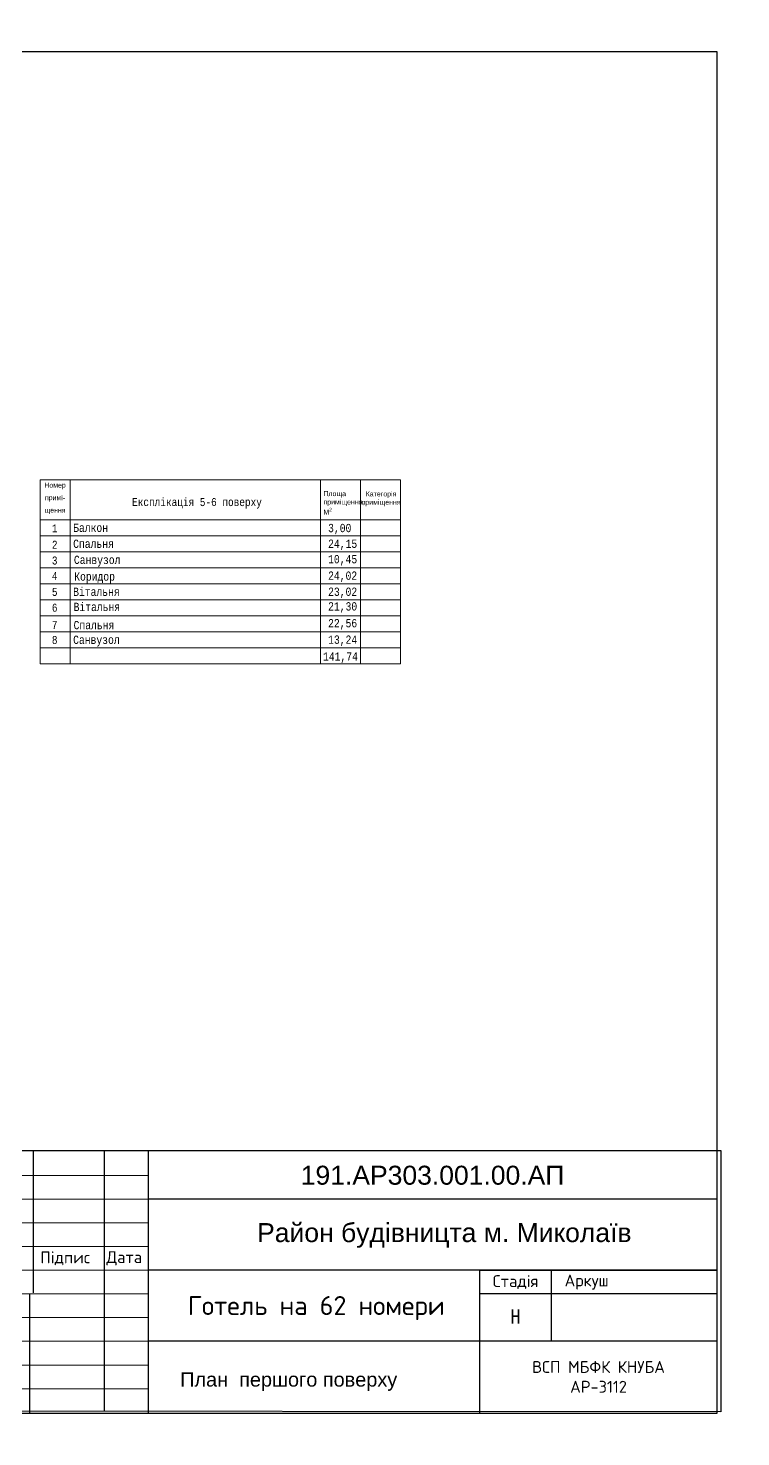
# Model space of a CAD drawing. Header units: millimetres. Extents: x -689206 to 4969298, y -1019800 to 703299.
# Drawn here: x 852369 to 897408, y -677850 to -588819 of the extents above; entities that cross this region are included whole.
import ezdxf

# ---------------------------------------------------------------- set-up
doc = ezdxf.new("R2010")
doc.units = ezdxf.units.MM
doc.layers.add('внешняярамка', color=7, linetype='Continuous', lineweight=5, plot=False)
for name, color, linetype, lineweight in [('РАЗМЕРЫ', 7, 'Continuous', 9), ('Таблиця Експлікації приміщень', 7, 'Continuous', 5), ('Штамп', 7, 'Continuous', 5)]:
    doc.layers.add(name, color=color, linetype=linetype, lineweight=lineweight)
doc.layers.add('четотам', color=7, linetype='Continuous')
doc.styles.get("Standard").update_dxf_attribs({"font": 'arial.ttf'})
doc.styles.add('Аннотативный', font='isocteur.ttf', dxfattribs={"width": 0.7, "height": 250})

msp = doc.modelspace()

# ---------------------------------------------------------------- linework, layer by layer
at = {"layer": 'внешняярамка', "lineweight": 5, "ltscale": 50, "const_width": 3}
msp.add_lwpolyline([(771507.8, -677848.6), (897406.5, -677848.6), (897406.5, -588820.3), (771507.8, -588820.3), (771507.8, -677848.6)], dxfattribs=at)
at = {"layer": 'Таблиця Експлікації приміщень'}
for p, q in [((855029.9, -617366.6), (853133.2, -617366.6)), ((853133.2, -617366.6), (853133.2, -619895.6)), ((855029.9, -619895.6), (855029.9, -617366.6)), ((855029.9, -617366.6), (870835.7, -617366.6)), ((870835.7, -617366.6), (870835.7, -619895.6)), ((870835.7, -617366.6), (873364.7, -617366.6)), ((873364.7, -619895.6), (873364.7, -617366.6)), ((873364.7, -617366.6), (875893.6, -617366.6)), ((875893.6, -617366.6), (875893.6, -619895.6)), ((853133.2, -619895.6), (855029.9, -619895.6)), ((853133.2, -619895.6), (875893.6, -619895.6)), ((853133.2, -619895.6), (853133.2, -620907.1)), ((870835.7, -619895.6), (855029.9, -619895.6)), ((855029.9, -619895.6), (855029.9, -620907.1)), ((870835.7, -619895.6), (873364.7, -619895.6)), ((870835.7, -619895.6), (870835.7, -620907.1)), ((875893.6, -619895.6), (873364.7, -619895.6)), ((873364.7, -619895.6), (873364.7, -620907.1)), ((875893.6, -620907.1), (875893.6, -619895.6)), ((853133.2, -620907.1), (875893.6, -620907.1)), ((853133.2, -620907.1), (853133.2, -621918.7)), ((855029.9, -620907.1), (855029.9, -621918.7)), ((870835.7, -620907.1), (870835.7, -621918.7)), ((873364.7, -620907.1), (873364.7, -621918.7)), ((875893.6, -621918.7), (875893.6, -620907.1)), ((853133.2, -621918.7), (875893.6, -621918.7)), ((853133.2, -621918.7), (853133.2, -622930.3)), ((855029.9, -621918.7), (855029.9, -622930.3)), ((870835.7, -621918.7), (870835.7, -622930.3)), ((873364.7, -621918.7), (873364.7, -622930.3)), ((875893.6, -622930.3), (875893.6, -621918.7)), ((853133.2, -622930.3), (875893.6, -622930.3)), ((853133.2, -622930.3), (853133.2, -623941.9)), ((855029.9, -622930.3), (855029.9, -623941.9)), ((870835.7, -622930.3), (870835.7, -623941.9)), ((873364.7, -622930.3), (873364.7, -623941.9)), ((875893.6, -628999.7), (875893.6, -622930.3)), ((853133.2, -623941.9), (875893.6, -623941.9)), ((853133.2, -623941.9), (853133.2, -624953.4)), ((855029.9, -623941.9), (855029.9, -624953.4)), ((870835.7, -623941.9), (870835.7, -624953.4)), ((873364.7, -623941.9), (873364.7, -624953.4)), ((853133.2, -624953.4), (875893.6, -624953.4)), ((853133.2, -624953.4), (853133.2, -625965)), ((855029.9, -624953.4), (855029.9, -625965)), ((870835.7, -624953.4), (870835.7, -625965)), ((873364.7, -624953.4), (873364.7, -625965)), ((853133.2, -625965), (875893.6, -625965)), ((853133.2, -625965), (853133.2, -626976.6)), ((855029.9, -625965), (855029.9, -626976.6)), ((870835.7, -625965), (870835.7, -626976.6)), ((873364.7, -625965), (873364.7, -626976.6)), ((853133.2, -626976.6), (875893.6, -626976.6)), ((853133.2, -626976.6), (853133.2, -627988.2)), ((855029.9, -626976.6), (855029.9, -627988.2)), ((870835.7, -626976.6), (870835.7, -627988.2)), ((873364.7, -626976.6), (873364.7, -627988.2)), ((853133.2, -627988.2), (875893.6, -627988.2)), ((853133.2, -627988.2), (853133.2, -628999.7)), ((855029.9, -627988.2), (855029.9, -628999.7)), ((870835.7, -627988.2), (870835.7, -628999.7)), ((873364.7, -627988.2), (873364.7, -628999.7)), ((853133.2, -628999.7), (875893.6, -628999.7))]:
    msp.add_line(p, q, dxfattribs=at)
at = {"layer": 'Штамп'}
for p, q in [((859943.1, -662822.5), (840462.2, -662822.5)), ((859943.1, -665819.6), (840462.2, -665819.6))]:
    msp.add_line(p, q, dxfattribs=at)
at = {"layer": 'Штамп', "lineweight": 30}
for points in [[(777503, -676349.8), (895907.7, -676349.8), (895907.7, -590319.1), (777503, -590319.1)], [(896135, -676274.1), (840689.6, -676233.5), (840689.6, -659749.7), (896135.1, -659749.7)]]:
    msp.add_lwpolyline(points, close=True, dxfattribs=at)
for points in [[(852677.8, -659749.7), (852677.8, -668740.9)], [(857173.4, -659749.7), (857173.4, -676245.6)], [(859943.1, -659825.5), (859943.1, -676323.5)], [(895907.7, -662822.5), (859943.1, -662822.5)], [(895907.7, -667318.1), (859943.1, -667318.1)], [(880922.5, -676309.3), (880922.5, -667318.1)], [(880922.5, -667318.1), (895907.7, -667318.1)], [(885418, -667318.1), (885418, -671813.7)], [(852450.4, -668816.6), (852444.9, -676318.1)], [(895907.7, -668816.6), (880922.5, -668816.6)], [(895907.7, -671813.7), (859943.1, -671813.7)]]:
    msp.add_lwpolyline(points, dxfattribs=at)
at = {"layer": 'Штамп'}
for points in [[(840462.2, -661324), (859943.1, -661324)], [(840462.2, -664321.1), (859943.1, -664321.1)], [(840462.2, -667318.1), (859943.1, -667318.1)], [(840462.2, -668816.6), (859943.1, -668816.6)], [(840462.2, -670315.2), (859943.1, -670315.2)], [(840462.2, -671813.7), (859943.1, -671813.7)], [(840462.2, -673312.2), (859943.1, -673312.2)], [(859943.1, -674810.8), (840462.2, -674810.8)]]:
    msp.add_lwpolyline(points, dxfattribs=at)

# ---------------------------------------------------------------- texts
at = {"layer": 'РАЗМЕРЫ', "color": 18, "lineweight": 25, "true_color": 0x000000, "attachment_point": 1, "style": 'Аннотативный'}
for s, insert, char_height, width in [('Експлікація 5-6 поверху', (858935.4, -618514.5), 508.441, 10583.871), ('1', (853867.8, -620177.3), 504.6, 8534.581), ('Балкон', (855211.7, -620132.3), 524.1, 8865.194), ('3,00', (871323.6, -620150), 524.1, 8865.194), ('2', (853867.8, -621214.1), 504.6, 8534.581), ('Спальня', (855211.7, -621143.9), 524.1, 8865.194), ('24,15', (871323.6, -621142.1), 524.1, 8865.194), ('3', (853867.8, -622213.1), 504.6, 8534.581), ('Санвузол', (855259.2, -622162.3), 524.1, 8865.194), ('10,45', (871323.6, -622117.1), 524.1, 8865.194), ('4', (853867.8, -623186.7), 504.6, 8534.581), ('Коридор', (855279.1, -623213.1), 524.1, 8865.194), ('24,02', (871323.6, -623157.8), 524.1, 8865.194), ('5', (853867.8, -624198.3), 504.6, 8534.581), ('Вітальня', (855211.7, -624178.6), 524.1, 8865.194), ('23,02', (871323.6, -624175.7), 524.1, 8865.194), ('6', (853867.8, -625194.9), 504.6, 8534.581), ('Вітальня', (855239.3, -625134.4), 524.1, 8865.194), ('21,30', (871323.6, -625101.2), 524.1, 8865.194), ('7', (853867.8, -626284.7), 504.6, 8534.581), ('Спальня', (855239.3, -626285.1), 524.1, 8865.194), ('22,56', (871323.6, -626163.4), 524.1, 8865.194), ('8', (853867.8, -627233), 504.6, 8534.581), ('Санвузол', (855211.7, -627213.4), 524.1, 8865.194), ('13,24', (871323.6, -627204.1), 524.1, 8865.194), ('141,74', (871002.7, -628267.8), 524.1, 8865.194)]:
    msp.add_mtext(s, dxfattribs=dict(at, insert=insert, char_height=char_height, width=width))
at = {"layer": 'четотам', "char_height": 316.117, "attachment_point": 1}
for s, width, heights, insert in [('\\pxsm1.5,qc;Номер примі-\\Pщення', 1896.703, [2473.7], (853118, -617544)), ('\\A1;Площа приміщення, М{\\H0.7x;\\S2^ ;}', 2133.244, [2528.9], (871029.2, -618079.9)), ('\\pxqc;Категорія приміщення', 3020.244, [2429.5], (873161.6, -618095.8))]:
    msp.add_mtext_dynamic_manual_height_columns(s, width=width, gutter_width=1580.6, heights=heights, dxfattribs=dict(at, insert=insert))
at = {"layer": 'Штамп'}
for s, width, heights, insert, char_height, attachment_point in [('191.АР303.001.00.АП', 35964.662, [0], (877925.4, -661324), 1198.822, 5), ('Район будівницта м. Миколаїв', 36847.409, [0], (878668.2, -665122.9), 1198.822, 5), ('\\pxqc;{\\fISOCPEUR|b0|i0|c204|p34;Підпис}', 4495.583, [0], (854698.2, -666568.9), 749.264, 5), ('\\pxqc;{\\fISOCPEUR|b0|i0|c204|p34;Дата}', 2997.055, [0], (858444.5, -666568.9), 749.264, 5), ('\\pxqc;{\\fISOCPEUR|b0|i0|c204|p34;Стадія}', 4495.583, [0], (883170.2, -668067.4), 749.264, 5), ('\\pxqc;{\\fISOCPEUR|b0|i0|c204|p34;Аркуш}', 4495.583, [0], (887665.8, -668067.4), 749.264, 5), ('\\pxqc;{\\fISOCPEUR|b0|i0|c204|p34;Готель на 62 номери}', 20814.086, [0], (870575.1, -669715.2), 1198.822, 5), ('\\pxqc;{\\fISOCPEUR|b0|i0|c204|p34;ВСП МБФК КНУБА^JАР-3112}', 14985.276, [0], (895907.7, -674061.5), 749.264, 6), ('\\pxqc;План  першого поверху', 17450.903, [3556.5], (868834.8, -674362.5), 899.276, 5)]:
    msp.add_mtext_dynamic_manual_height_columns(s, width=width, gutter_width=3746.3, heights=heights, dxfattribs=dict(at, insert=insert, char_height=char_height, attachment_point=attachment_point))
at = {"layer": 'Штамп', "insert": (885418, -670244.3), "char_height": 915.67, "width": 4495.583, "attachment_point": 6, "style": 'Аннотативный'}
msp.add_mtext('\\pxqc;Н', dxfattribs=at)

doc.saveas('drawing.dxf')
